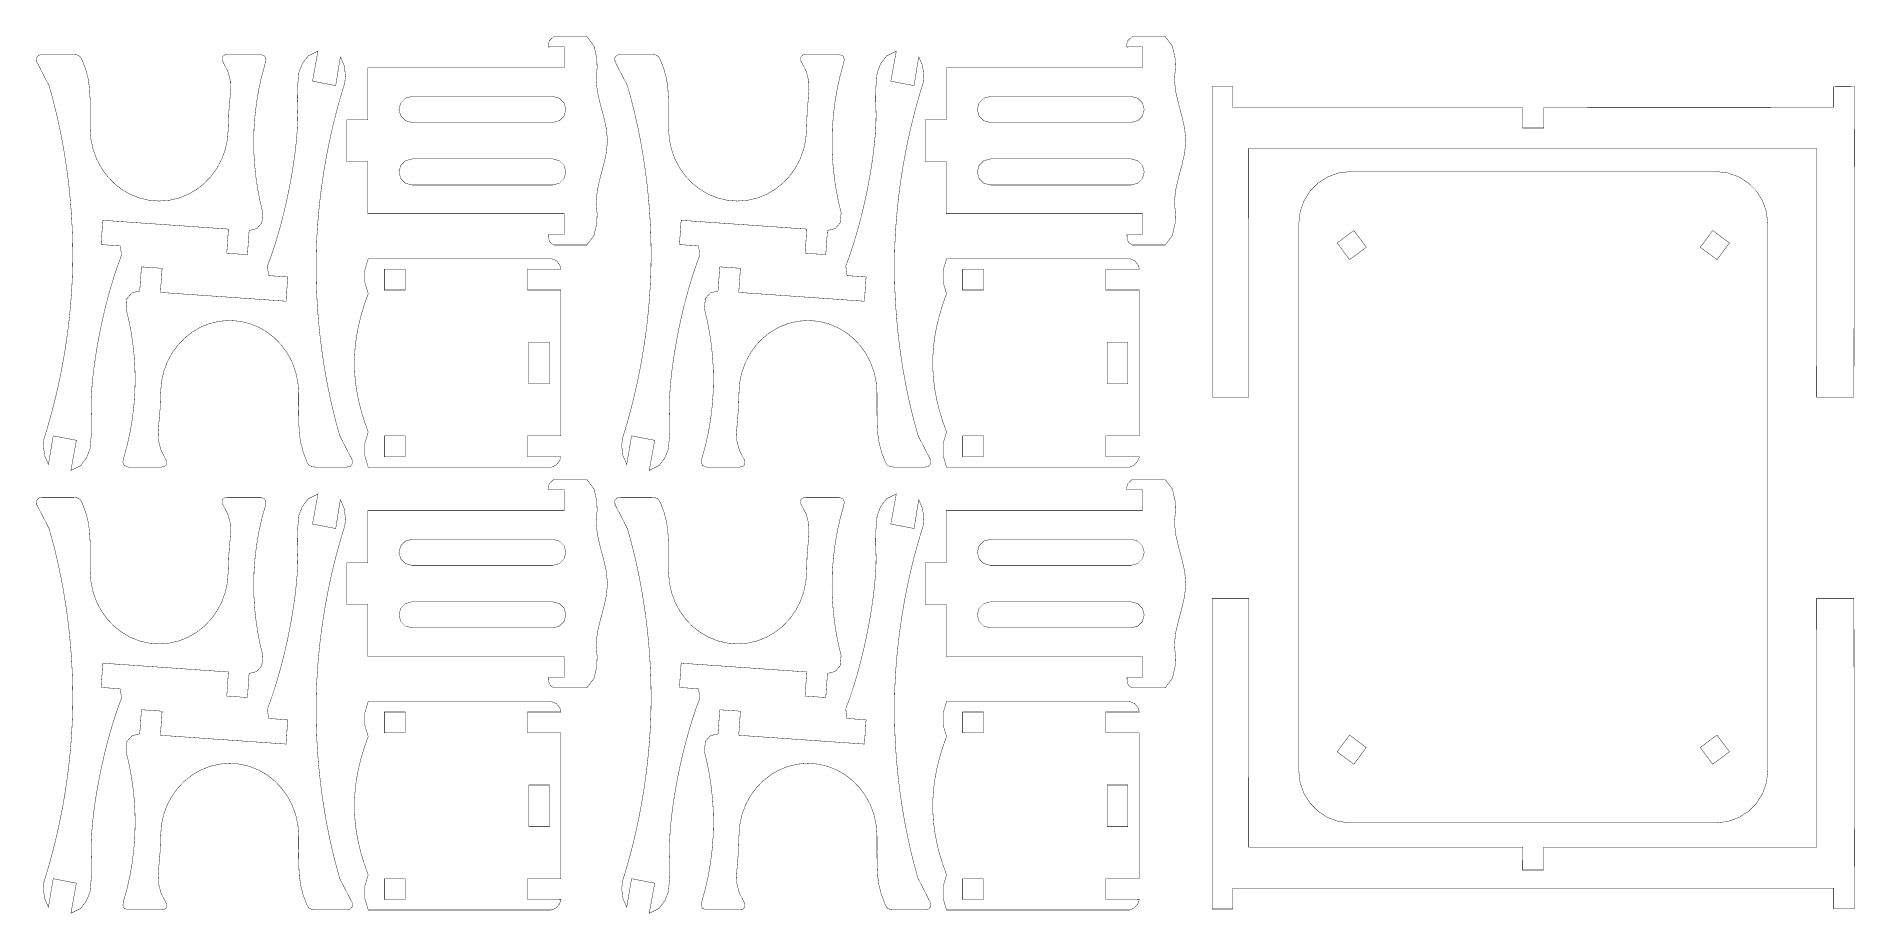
# Model space of a CAD drawing. Extents: x -5.7 to 8, y -4 to 2.6.
import ezdxf

# ---------------------------------------------------------------- set-up
doc = ezdxf.new("R2010")
doc.units = 0
doc.header["$LTSCALE"] = 0.000394
for name, color, linetype in [('EBENE_1', 7, 'CONTINUOUS'), ('EBENE_10', 7, 'CONTINUOUS'), ('EBENE_11', 7, 'CONTINUOUS'), ('EBENE_12', 7, 'CONTINUOUS'), ('EBENE_13', 7, 'CONTINUOUS'), ('EBENE_14', 7, 'CONTINUOUS'), ('EBENE_15', 7, 'CONTINUOUS'), ('EBENE_16', 7, 'CONTINUOUS'), ('EBENE_17', 7, 'CONTINUOUS'), ('EBENE_18', 7, 'CONTINUOUS'), ('EBENE_19', 7, 'CONTINUOUS'), ('EBENE_2', 7, 'CONTINUOUS'), ('EBENE_3', 7, 'CONTINUOUS'), ('EBENE_4', 7, 'CONTINUOUS'), ('EBENE_5', 7, 'CONTINUOUS'), ('EBENE_6', 7, 'CONTINUOUS'), ('EBENE_7', 7, 'CONTINUOUS'), ('EBENE_8', 7, 'CONTINUOUS'), ('EBENE_9', 7, 'CONTINUOUS')]:
    doc.layers.add(name, color=color, linetype=linetype)

msp = doc.modelspace()

# ---------------------------------------------------------------- linework, layer by layer
at = {"layer": 'EBENE_1', "color": 39, "linetype": 'CONTINUOUS', "const_width": 0.003}
msp.add_lwpolyline([(-5.610008, -3.964417), (-5.638326, -3.898745), (-5.64777, -3.828047), (-5.642996, -3.769894), (-5.640062, -3.760638), (-5.637126, -3.751383), (-5.634189, -3.74213), (-5.621764, -3.701579), (-5.609661, -3.660642), (-5.597886, -3.619358), (-5.586457, -3.577748), (-5.57537, -3.535799), (-5.56463, -3.493516), (-5.554244, -3.45098), (-5.544232, -3.40815), (-5.534575, -3.365043), (-5.525295, -3.321689), (-5.516386, -3.278118), (-5.50787, -3.234327), (-5.49974, -3.190339), (-5.492, -3.146161), (-5.484661, -3.101823), (-5.477736, -3.057346), (-5.471213, -3.01272), (-5.465114, -2.967972), (-5.459429, -2.923126), (-5.454177, -2.878201), (-5.449354, -2.833197), (-5.444972, -2.788118), (-5.441016, -2.743012), (-5.437524, -2.697902), (-5.434472, -2.652772), (-5.431882, -2.607646), (-5.429744, -2.562547), (-5.428079, -2.5175), (-5.426882, -2.472488), (-5.426161, -2.427567), (-5.425921, -2.382661), (-5.42611, -2.341398), (-5.426673, -2.299976), (-5.427614, -2.2585), (-5.428921, -2.216972), (-5.430614, -2.175409), (-5.432669, -2.133807), (-5.435091, -2.092185), (-5.437878, -2.050591), (-5.441039, -2.009012), (-5.444555, -1.967437), (-5.448437, -1.925902), (-5.452669, -1.884425), (-5.457272, -1.843039), (-5.46222, -1.801713), (-5.467528, -1.760484), (-5.473177, -1.71937), (-5.479193, -1.678394), (-5.485551, -1.637524), (-5.49226, -1.596803), (-5.499303, -1.556252), (-5.506697, -1.515878), (-5.514421, -1.475685), (-5.5225, -1.435685), (-5.53089, -1.395902), (-5.539626, -1.356374), (-5.548685, -1.317059), (-5.558079, -1.278004), (-5.567795, -1.239217), (-5.577831, -1.20072), (-5.588193, -1.1625), (-5.59887, -1.124598), (-5.605638, -1.101441), (-5.698661, -0.921492), (-5.699406, -0.890752), (-5.682918, -0.872256), (-5.65676, -0.866894), (-5.57789, -0.866885), (-5.499021, -0.866873), (-5.420154, -0.866858), (-5.39426, -0.869862), (-5.371573, -0.881642), (-5.356315, -0.905575), (-5.327786, -0.981511), (-5.309556, -1.051098), (-5.299344, -1.122384), (-5.294871, -1.203416), (-5.293859, -1.302244), (-5.294028, -1.426913), (-5.288356, -1.507691), (-5.271887, -1.58485), (-5.245437, -1.657533), (-5.209824, -1.72488), (-5.165864, -1.786034), (-5.114375, -1.840134), (-5.056174, -1.886324), (-4.992079, -1.923744), (-4.922905, -1.951536), (-4.849472, -1.96884), (-4.772594, -1.974799), (-4.772594, -1.974799), (-4.695717, -1.96884), (-4.622284, -1.951536), (-4.55311, -1.923744), (-4.489014, -1.886324), (-4.430814, -1.840134), (-4.379325, -1.786034), (-4.335365, -1.72488), (-4.299752, -1.657533), (-4.273302, -1.58485), (-4.256833, -1.507691), (-4.251161, -1.426913), (-4.246968, -1.304725), (-4.238704, -1.209167), (-4.232842, -1.131361), (-4.235857, -1.062432), (-4.254221, -0.993501), (-4.294409, -0.915693), (-4.29545, -0.8854), (-4.278408, -0.870659), (-4.257898, -0.867051), (-4.007429, -0.867094), (-3.975967, -0.878036), (-3.96565, -0.903153), (-3.972319, -0.937953), (-3.998221, -1.030979), (-4.019681, -1.12762), (-4.03658, -1.226883), (-4.048798, -1.327775), (-4.056217, -1.429304), (-4.058717, -1.530476), (-4.056676, -1.620301), (-4.050663, -1.710958), (-4.040839, -1.801479), (-4.027363, -1.890894), (-4.010397, -1.978233), (-3.990102, -2.062528), (-3.997121, -2.140217), (-4.03458, -2.182711), (-4.093244, -2.197657), (-4.105921, -2.379701), (-4.262193, -2.368898), (-4.249453, -2.18672), (-5.19887, -2.12026), (-5.211669, -2.303587), (-5.06785, -2.313598), (-5.064214, -2.336355), (-5.06058, -2.359114), (-5.059012, -2.388063), (-5.087509, -2.465422), (-5.114586, -2.546646), (-5.140131, -2.63093), (-5.164027, -2.717475), (-5.186162, -2.805478), (-5.20642, -2.894137), (-5.224687, -2.98265), (-5.240848, -3.070215), (-5.25479, -3.15603), (-5.266398, -3.239294), (-5.275557, -3.319204), (-5.282154, -3.394959), (-5.286073, -3.465757), (-5.287201, -3.530795), (-5.287201, -3.530795), (-5.283735, -3.642309), (-5.285127, -3.731847), (-5.29548, -3.847752), (-5.321774, -3.915312), (-5.366339, -3.973512), (-5.439827, -4.010067), (-5.398602, -3.782579), (-5.573606, -3.748705), (-5.585808, -3.82118), (-5.594034, -3.871021), (-5.610008, -3.964417)], dxfattribs=at)
at = {"layer": 'EBENE_10', "color": 39, "linetype": 'CONTINUOUS', "const_width": 0.003}
msp.add_lwpolyline([(0.96652, -0.884307), (0.994979, -0.950768), (1.004684, -1.022929), (1.000051, -1.08187), (0.997117, -1.091126), (0.994181, -1.100381), (0.991244, -1.109634), (0.978819, -1.150185), (0.966717, -1.191122), (0.954941, -1.232406), (0.943512, -1.274016), (0.932425, -1.315965), (0.921685, -1.358248), (0.911299, -1.400783), (0.901287, -1.443614), (0.89163, -1.48672), (0.88235, -1.530075), (0.873441, -1.573646), (0.864925, -1.617437), (0.856795, -1.661425), (0.849055, -1.705602), (0.841717, -1.749941), (0.834791, -1.794417), (0.828268, -1.839043), (0.822169, -1.883791), (0.816484, -1.928638), (0.811232, -1.973563), (0.806409, -2.018567), (0.802028, -2.063646), (0.798071, -2.108752), (0.794579, -2.153862), (0.791528, -2.198992), (0.788937, -2.244118), (0.786799, -2.289217), (0.785134, -2.334264), (0.783937, -2.379276), (0.783217, -2.424197), (0.782976, -2.469102), (0.783165, -2.510366), (0.783728, -2.551787), (0.784669, -2.593264), (0.785976, -2.634791), (0.787669, -2.676354), (0.789724, -2.717957), (0.792146, -2.759579), (0.794933, -2.801173), (0.798094, -2.842752), (0.80161, -2.884327), (0.805492, -2.925862), (0.809724, -2.967339), (0.814327, -3.008724), (0.819276, -3.050051), (0.824583, -3.09128), (0.830232, -3.132394), (0.836248, -3.17337), (0.842606, -3.21424), (0.849315, -3.254961), (0.856358, -3.295512), (0.863752, -3.335886), (0.871476, -3.376079), (0.879555, -3.416079), (0.887945, -3.455862), (0.896681, -3.49539), (0.90574, -3.534705), (0.915134, -3.57376), (0.92485, -3.612547), (0.934886, -3.651043), (0.945248, -3.689264), (0.955925, -3.727165), (0.962693, -3.750323), (1.055717, -3.930272), (1.056461, -3.961012), (1.039973, -3.979508), (1.013815, -3.98487), (0.934945, -3.984879), (0.856076, -3.984891), (0.777209, -3.984906), (0.751315, -3.981902), (0.728629, -3.970122), (0.71337, -3.946189), (0.684842, -3.870253), (0.666611, -3.800666), (0.656399, -3.72938), (0.651926, -3.648347), (0.650914, -3.54952), (0.651083, -3.42485), (0.651083, -3.42485), (0.645411, -3.344073), (0.628942, -3.266914), (0.602492, -3.194231), (0.566879, -3.126884), (0.522919, -3.06573), (0.47143, -3.011629), (0.41323, -2.96544), (0.349134, -2.92802), (0.279961, -2.900228), (0.206527, -2.882924), (0.12965, -2.876965), (0.052772, -2.882924), (-0.020661, -2.900228), (-0.089835, -2.92802), (-0.15393, -2.96544), (-0.212131, -3.011629), (-0.26362, -3.06573), (-0.30758, -3.126884), (-0.343193, -3.194231), (-0.369643, -3.266914), (-0.386112, -3.344073), (-0.391783, -3.42485), (-0.395977, -3.547039), (-0.404241, -3.642597), (-0.410103, -3.720403), (-0.407088, -3.789332), (-0.388724, -3.858262), (-0.348535, -3.936071), (-0.347495, -3.966364), (-0.364537, -3.981104), (-0.385047, -3.984713), (-0.635516, -3.984669), (-0.666978, -3.973727), (-0.677295, -3.948611), (-0.670626, -3.913811), (-0.644724, -3.820785), (-0.623264, -3.724144), (-0.606365, -3.624881), (-0.594147, -3.523989), (-0.586728, -3.42246), (-0.584228, -3.321287), (-0.584228, -3.321287), (-0.586268, -3.231463), (-0.592281, -3.140806), (-0.602106, -3.050285), (-0.615582, -2.96087), (-0.632548, -2.873531), (-0.652843, -2.789236), (-0.645824, -2.711547), (-0.608365, -2.669052), (-0.549701, -2.654106), (-0.537024, -2.472063), (-0.380752, -2.482866), (-0.393492, -2.665043), (0.555925, -2.731504), (0.568724, -2.548177), (0.424906, -2.538165), (0.421269, -2.515408), (0.417635, -2.492649), (0.416067, -2.463701), (0.444564, -2.386341), (0.471641, -2.305118), (0.497186, -2.220833), (0.521082, -2.134289), (0.543217, -2.046286), (0.563475, -1.957627), (0.581742, -1.869114), (0.597903, -1.781549), (0.611845, -1.695734), (0.623453, -1.61247), (0.632612, -1.532559), (0.639209, -1.456804), (0.643128, -1.386007), (0.644256, -1.320969), (0.64079, -1.209455), (0.642182, -1.119916), (0.652535, -1.004012), (0.678829, -0.936452), (0.723394, -0.878252), (0.796882, -0.841697), (0.755657, -1.069185), (0.93124, -1.102362), (0.943152, -1.02928), (0.950839, -0.978311), (0.96652, -0.884307)], dxfattribs=at)
at = {"layer": 'EBENE_11', "color": 39, "linetype": 'CONTINUOUS', "const_width": 0.003}
for points in [[(2.632783, -2.646988), (2.632343, -3.749213), (2.380551, -3.749217), (2.380551, -3.906697), (2.633378, -3.906976), (2.622348, -3.938957), (2.595003, -3.970937), (2.55989, -3.985437), (1.176614, -3.985437), (1.150367, -3.896933), (1.150367, -3.808429), (1.176614, -3.719925), (1.14695, -3.637179), (1.12223, -3.555748), (1.102454, -3.475377), (1.087622, -3.395813), (1.077734, -3.316804), (1.07279, -3.238095), (1.07279, -3.159433), (1.077734, -3.080564), (1.087622, -3.001236), (1.102454, -2.921195), (1.12223, -2.840186), (1.14695, -2.757958), (1.176614, -2.674256), (1.150367, -2.586382), (1.150367, -2.498508), (1.176614, -2.410634), (2.561087, -2.410634), (2.598927, -2.425327), (2.624078, -2.457273), (2.633181, -2.48922), (2.380551, -2.489374), (2.380551, -2.646854), (2.632783, -2.646988)], [(1.298445, -2.489374), (1.455925, -2.489374), (1.455925, -2.646854), (1.298445, -2.646854), (1.298445, -2.489374)], [(2.38939, -3.040555), (2.54687, -3.040555), (2.54687, -3.355516), (2.38939, -3.355516), (2.38939, -3.040555)], [(1.298445, -3.749217), (1.455925, -3.749217), (1.455925, -3.906697), (1.298445, -3.906697), (1.298445, -3.749217)]]:
    msp.add_lwpolyline(points, dxfattribs=at)
at = {"layer": 'EBENE_12', "color": 39, "linetype": 'CONTINUOUS', "const_width": 0.003}
for points in [[(2.658012, -2.069984), (1.173508, -2.069969), (1.173508, -1.67626), (1.016028, -1.676268), (1.016028, -1.361307), (1.173508, -1.361299), (1.173508, -0.967606), (1.255896, -0.967606), (1.338312, -0.967606), (1.420752, -0.967606), (1.503214, -0.967606), (1.585693, -0.967606), (1.668187, -0.967606), (1.750692, -0.967606), (1.833204, -0.967606), (1.91572, -0.967606), (1.998237, -0.967606), (2.08075, -0.967606), (2.163258, -0.967606), (2.245755, -0.967606), (2.32824, -0.967606), (2.410707, -0.967606), (2.493155, -0.967606), (2.575579, -0.967606), (2.657976, -0.967606), (2.658004, -0.810362), (2.539909, -0.81048), (2.537975, -0.79048), (2.545449, -0.763142), (2.579291, -0.731858), (2.828378, -0.731858), (2.883564, -0.804689), (2.903757, -0.895015), (2.906453, -0.967843), (2.898337, -1.059607), (2.908904, -1.151404), (2.93048, -1.243226), (2.955393, -1.335069), (2.975968, -1.426925), (2.984531, -1.518787), (2.975968, -1.610652), (2.955393, -1.702523), (2.93048, -1.794407), (2.908904, -1.886311), (2.898337, -1.978241), (2.906453, -2.070205), (2.906453, -2.070205), (2.903757, -2.14319), (2.883564, -2.233674), (2.828378, -2.306661), (2.745348, -2.306661), (2.662319, -2.306661), (2.579291, -2.306661), (2.553496, -2.289693), (2.541117, -2.262663), (2.539917, -2.227807), (2.658024, -2.227693), (2.658012, -2.069984)], [(2.670264, -1.282567), (2.656781, -1.332129), (2.621432, -1.367477), (2.57187, -1.380961), (1.507429, -1.380961), (1.457867, -1.367477), (1.422519, -1.332129), (1.409035, -1.282567), (1.422519, -1.233005), (1.457867, -1.197656), (1.507429, -1.184173), (2.57187, -1.184173), (2.621432, -1.197656), (2.656781, -1.233005), (2.670264, -1.282567)], [(2.670264, -1.755008), (2.656781, -1.80457), (2.621432, -1.839918), (2.57187, -1.853402), (1.507429, -1.853402), (1.457867, -1.839918), (1.422519, -1.80457), (1.409035, -1.755008), (1.422519, -1.705446), (1.457867, -1.670097), (1.507429, -1.656614), (2.57187, -1.656614), (2.621432, -1.670097), (2.656781, -1.705446), (2.670264, -1.755008)]]:
    msp.add_lwpolyline(points, dxfattribs=at)
at = {"layer": 'EBENE_13', "color": 39, "linetype": 'CONTINUOUS', "const_width": 0.003}
msp.add_lwpolyline([(-1.239929, -0.617961), (-1.268247, -0.552288), (-1.277691, -0.48159), (-1.272917, -0.423437), (-1.269983, -0.414181), (-1.267047, -0.404926), (-1.26411, -0.395673), (-1.251685, -0.355122), (-1.239583, -0.314185), (-1.227807, -0.272902), (-1.216378, -0.231291), (-1.205291, -0.189343), (-1.194551, -0.147059), (-1.184165, -0.104524), (-1.174154, -0.061693), (-1.164496, -0.018587), (-1.155217, 0.024768), (-1.146307, 0.068339), (-1.137791, 0.11213), (-1.129661, 0.156118), (-1.121921, 0.200295), (-1.114583, 0.244634), (-1.107657, 0.28911), (-1.101134, 0.333736), (-1.095035, 0.378484), (-1.08935, 0.423331), (-1.084098, 0.468256), (-1.079276, 0.51326), (-1.074894, 0.558339), (-1.070937, 0.603445), (-1.067445, 0.648555), (-1.064394, 0.693685), (-1.061803, 0.738811), (-1.059665, 0.783909), (-1.058, 0.828957), (-1.056803, 0.873969), (-1.056083, 0.91889), (-1.055843, 0.963795), (-1.056031, 1.005059), (-1.056594, 1.04648), (-1.057535, 1.087957), (-1.058843, 1.129484), (-1.060535, 1.171047), (-1.062591, 1.21265), (-1.065012, 1.254272), (-1.067799, 1.295866), (-1.070961, 1.337445), (-1.074476, 1.37902), (-1.078358, 1.420555), (-1.082591, 1.462031), (-1.087193, 1.503417), (-1.092142, 1.544744), (-1.097449, 1.585972), (-1.103098, 1.627087), (-1.109114, 1.668063), (-1.115472, 1.708933), (-1.122181, 1.749654), (-1.129224, 1.790205), (-1.136618, 1.830579), (-1.144343, 1.870772), (-1.152421, 1.910772), (-1.160811, 1.950555), (-1.169547, 1.990083), (-1.178606, 2.029398), (-1.188, 2.068453), (-1.197717, 2.10724), (-1.207752, 2.145736), (-1.218114, 2.183957), (-1.228791, 2.221858), (-1.235559, 2.245016), (-1.328583, 2.424965), (-1.329327, 2.455705), (-1.312839, 2.4742), (-1.286681, 2.479563), (-1.207811, 2.479572), (-1.128942, 2.479584), (-1.050075, 2.479598), (-1.024181, 2.476595), (-1.001495, 2.464815), (-0.986236, 2.440882), (-0.957708, 2.364946), (-0.939477, 2.295359), (-0.929265, 2.224073), (-0.924792, 2.14304), (-0.92378, 2.044213), (-0.923949, 1.919543), (-0.918278, 1.838766), (-0.901808, 1.761607), (-0.875358, 1.688924), (-0.839745, 1.621577), (-0.795785, 1.560423), (-0.744297, 1.506322), (-0.686096, 1.460133), (-0.622, 1.422713), (-0.552827, 1.394921), (-0.479393, 1.377616), (-0.402516, 1.371657), (-0.325639, 1.377616), (-0.252205, 1.394921), (-0.183031, 1.422713), (-0.118936, 1.460133), (-0.060735, 1.506322), (-0.009246, 1.560423), (0.034714, 1.621577), (0.070327, 1.688924), (0.096777, 1.761607), (0.113246, 1.838766), (0.118917, 1.919543), (0.123111, 2.041732), (0.131375, 2.13729), (0.137237, 2.215095), (0.134222, 2.284025), (0.115857, 2.352955), (0.075669, 2.430764), (0.074629, 2.461057), (0.09167, 2.475797), (0.112181, 2.479406), (0.36265, 2.479362), (0.394112, 2.46842), (0.404429, 2.443304), (0.39776, 2.408504), (0.371858, 2.315478), (0.350398, 2.218837), (0.333499, 2.119574), (0.32128, 2.018682), (0.313862, 1.917153), (0.311362, 1.81598), (0.313402, 1.726156), (0.319415, 1.635499), (0.32924, 1.544978), (0.342716, 1.455563), (0.359682, 1.368224), (0.379976, 1.283929), (0.372958, 1.20624), (0.335499, 1.163745), (0.276835, 1.148799), (0.264157, 0.966756), (0.107886, 0.977559), (0.120626, 1.159736), (-0.828791, 1.226197), (-0.841591, 1.04287), (-0.697772, 1.032858), (-0.694135, 1.010101), (-0.690501, 0.987342), (-0.688933, 0.958394), (-0.71743, 0.881034), (-0.744508, 0.799811), (-0.770052, 0.715526), (-0.793949, 0.628981), (-0.816083, 0.540979), (-0.836341, 0.45232), (-0.854608, 0.363807), (-0.870769, 0.276242), (-0.884711, 0.190427), (-0.896319, 0.107163), (-0.905479, 0.027252), (-0.912075, -0.048503), (-0.915994, -0.1193), (-0.917122, -0.184339), (-0.917122, -0.184339), (-0.913656, -0.295852), (-0.915049, -0.385391), (-0.925402, -0.501295), (-0.951695, -0.568855), (-0.99626, -0.627055), (-1.069748, -0.66361), (-1.028524, -0.436122), (-1.203528, -0.402248), (-1.21573, -0.474723), (-1.223955, -0.524564), (-1.239929, -0.617961)], dxfattribs=at)
at = {"layer": 'EBENE_14', "color": 39, "linetype": 'CONTINUOUS', "const_width": 0.003}
msp.add_lwpolyline([(0.96652, 2.46215), (0.994979, 2.395689), (1.004684, 2.323528), (1.000051, 2.264587), (0.997117, 2.255331), (0.994181, 2.246076), (0.991244, 2.236823), (0.978819, 2.196272), (0.966717, 2.155335), (0.954941, 2.114051), (0.943512, 2.072441), (0.932425, 2.030492), (0.921685, 1.988209), (0.911299, 1.945673), (0.901287, 1.902843), (0.89163, 1.859736), (0.88235, 1.816382), (0.873441, 1.772811), (0.864925, 1.72902), (0.856795, 1.685031), (0.849055, 1.640854), (0.841717, 1.596516), (0.834791, 1.552039), (0.828268, 1.507413), (0.822169, 1.462665), (0.816484, 1.417819), (0.811232, 1.372894), (0.806409, 1.32789), (0.802028, 1.282811), (0.798071, 1.237705), (0.794579, 1.192594), (0.791528, 1.147465), (0.788937, 1.102339), (0.786799, 1.05724), (0.785134, 1.012193), (0.783937, 0.967181), (0.783217, 0.92226), (0.782976, 0.877354), (0.783165, 0.836091), (0.783728, 0.794669), (0.784669, 0.753193), (0.785976, 0.711665), (0.787669, 0.670102), (0.789724, 0.6285), (0.792146, 0.586878), (0.794933, 0.545283), (0.798094, 0.503705), (0.80161, 0.46213), (0.805492, 0.420594), (0.809724, 0.379118), (0.814327, 0.337732), (0.819276, 0.296406), (0.824583, 0.255177), (0.830232, 0.214063), (0.836248, 0.173087), (0.842606, 0.132217), (0.849315, 0.091496), (0.856358, 0.050945), (0.863752, 0.010571), (0.871476, -0.029622), (0.879555, -0.069622), (0.887945, -0.109406), (0.896681, -0.148933), (0.90574, -0.188248), (0.915134, -0.227303), (0.92485, -0.266091), (0.934886, -0.304587), (0.945248, -0.342807), (0.955925, -0.380709), (0.962693, -0.403866), (1.055717, -0.583815), (1.056461, -0.614555), (1.039973, -0.633051), (1.013815, -0.638413), (0.934945, -0.638423), (0.856076, -0.638434), (0.777209, -0.638449), (0.751315, -0.635445), (0.728629, -0.623665), (0.71337, -0.599732), (0.684842, -0.523796), (0.666611, -0.454209), (0.656399, -0.382923), (0.651926, -0.301891), (0.650914, -0.203063), (0.651083, -0.078394), (0.645411, 0.002384), (0.628942, 0.079543), (0.602492, 0.152226), (0.566879, 0.219573), (0.522919, 0.280726), (0.47143, 0.334827), (0.41323, 0.381017), (0.349134, 0.418437), (0.279961, 0.446229), (0.206527, 0.463533), (0.12965, 0.469492), (0.052772, 0.463533), (-0.020661, 0.446229), (-0.089835, 0.418437), (-0.15393, 0.381017), (-0.212131, 0.334827), (-0.26362, 0.280726), (-0.30758, 0.219573), (-0.343193, 0.152226), (-0.369643, 0.079543), (-0.386112, 0.002384), (-0.391783, -0.078394), (-0.395977, -0.200582), (-0.404241, -0.296141), (-0.410103, -0.373946), (-0.407088, -0.442875), (-0.388724, -0.511806), (-0.348535, -0.589614), (-0.347495, -0.619907), (-0.364537, -0.634648), (-0.385047, -0.638256), (-0.635516, -0.638213), (-0.666978, -0.627271), (-0.677295, -0.602155), (-0.670626, -0.567354), (-0.644724, -0.474328), (-0.623264, -0.377687), (-0.606365, -0.278424), (-0.594147, -0.177532), (-0.586728, -0.076003), (-0.584228, 0.025169), (-0.586268, 0.114994), (-0.592281, 0.205651), (-0.602106, 0.296172), (-0.615582, 0.385587), (-0.632548, 0.472926), (-0.652843, 0.55722), (-0.645824, 0.634909), (-0.608365, 0.677404), (-0.549701, 0.69235), (-0.537024, 0.874394), (-0.380752, 0.863591), (-0.393492, 0.681413), (0.555925, 0.614953), (0.568724, 0.79828), (0.424906, 0.808291), (0.421269, 0.831048), (0.417635, 0.853807), (0.416067, 0.882756), (0.444564, 0.960115), (0.471641, 1.041338), (0.497186, 1.125623), (0.521082, 1.212168), (0.543217, 1.300171), (0.563475, 1.38883), (0.581742, 1.477343), (0.597903, 1.564908), (0.611845, 1.650723), (0.623453, 1.733987), (0.632612, 1.813897), (0.639209, 1.889652), (0.643128, 1.96045), (0.644256, 2.025488), (0.64079, 2.137002), (0.642182, 2.22654), (0.652535, 2.342445), (0.678829, 2.410005), (0.723394, 2.468205), (0.796882, 2.50476), (0.755657, 2.277272), (0.93124, 2.244094), (0.943152, 2.317177), (0.950839, 2.368146), (0.96652, 2.46215)], dxfattribs=at)
at = {"layer": 'EBENE_15', "color": 39, "linetype": 'CONTINUOUS', "const_width": 0.003}
for points in [[(2.632783, 0.699469), (2.632343, -0.402756), (2.380551, -0.40276), (2.380551, -0.56024), (2.633378, -0.56052), (2.622348, -0.5925), (2.595003, -0.62448), (2.55989, -0.63898), (1.176614, -0.63898), (1.150367, -0.550476), (1.150367, -0.461972), (1.176614, -0.373469), (1.14695, -0.290723), (1.12223, -0.209291), (1.102454, -0.12892), (1.087622, -0.049357), (1.077734, 0.029653), (1.07279, 0.108362), (1.07279, 0.187024), (1.077734, 0.265892), (1.087622, 0.345221), (1.102454, 0.425262), (1.12223, 0.50627), (1.14695, 0.588499), (1.176614, 0.672201), (1.150367, 0.760075), (1.150367, 0.847949), (1.176614, 0.935823), (2.561087, 0.935823), (2.598927, 0.92113), (2.624078, 0.889184), (2.633181, 0.857236), (2.380551, 0.857083), (2.380551, 0.699602), (2.632783, 0.699469)], [(1.298445, 0.857083), (1.455925, 0.857083), (1.455925, 0.699602), (1.298445, 0.699602), (1.298445, 0.857083)], [(2.38939, 0.305902), (2.54687, 0.305902), (2.54687, -0.009059), (2.38939, -0.009059), (2.38939, 0.305902)], [(1.298445, -0.40276), (1.455925, -0.40276), (1.455925, -0.56024), (1.298445, -0.56024), (1.298445, -0.40276)]]:
    msp.add_lwpolyline(points, dxfattribs=at)
at = {"layer": 'EBENE_16', "color": 39, "linetype": 'CONTINUOUS', "const_width": 0.003}
for points in [[(2.658012, 1.276472), (1.173508, 1.276488), (1.173508, 1.670197), (1.016028, 1.670189), (1.016028, 1.98515), (1.173508, 1.985157), (1.173508, 2.37885), (1.255896, 2.37885), (1.338312, 2.37885), (1.420752, 2.37885), (1.503214, 2.37885), (1.585693, 2.37885), (1.668187, 2.37885), (1.750692, 2.37885), (1.833204, 2.37885), (1.91572, 2.37885), (1.998237, 2.37885), (2.08075, 2.37885), (2.163258, 2.37885), (2.245755, 2.37885), (2.32824, 2.37885), (2.410707, 2.37885), (2.493155, 2.37885), (2.575579, 2.37885), (2.657976, 2.37885), (2.658004, 2.536094), (2.539909, 2.535976), (2.537975, 2.555977), (2.545449, 2.583315), (2.579291, 2.614598), (2.828378, 2.614598), (2.883564, 2.541768), (2.903757, 2.451442), (2.906453, 2.378614), (2.898337, 2.28685), (2.908904, 2.195053), (2.93048, 2.10323), (2.955393, 2.011388), (2.975968, 1.919532), (2.984531, 1.827669), (2.975968, 1.735804), (2.955393, 1.643933), (2.93048, 1.552049), (2.908904, 1.460146), (2.898337, 1.368215), (2.906453, 1.276252), (2.903757, 1.203267), (2.883564, 1.112783), (2.828378, 1.039795), (2.745348, 1.039795), (2.662319, 1.039795), (2.579291, 1.039795), (2.553496, 1.056764), (2.541117, 1.083794), (2.539917, 1.11865), (2.658024, 1.118764), (2.658012, 1.276472)], [(2.670264, 2.06389), (2.656781, 2.014328), (2.621432, 1.978979), (2.57187, 1.965496), (1.507429, 1.965496), (1.457867, 1.978979), (1.422519, 2.014328), (1.409035, 2.06389), (1.422519, 2.113452), (1.457867, 2.1488), (1.507429, 2.162283), (2.57187, 2.162283), (2.621432, 2.1488), (2.656781, 2.113452), (2.670264, 2.06389)], [(2.670264, 1.591449), (2.656781, 1.541887), (2.621432, 1.506538), (2.57187, 1.493055), (1.507429, 1.493055), (1.457867, 1.506538), (1.422519, 1.541887), (1.409035, 1.591449), (1.422519, 1.641011), (1.457867, 1.676359), (1.507429, 1.689843), (2.57187, 1.689843), (2.621432, 1.676359), (2.656781, 1.641011), (2.670264, 1.591449)]]:
    msp.add_lwpolyline(points, dxfattribs=at)
at = {"layer": 'EBENE_17', "color": 39, "linetype": 'CONTINUOUS', "const_width": 0.003}
msp.add_lwpolyline([(3.46102, -1.630465), (3.459362, -3.50952), (5.53028, -3.510319), (5.530232, -3.683091), (5.688421, -3.683083), (5.688039, -3.510307), (7.753256, -3.50952), (7.751594, -1.630465), (8.033035, -1.630465), (8.036957, -3.977429), (7.880185, -3.976783), (7.880256, -3.821315), (3.340031, -3.819748), (3.340051, -3.97752), (3.183516, -3.977638), (3.184134, -1.630465), (3.46102, -1.630465)], dxfattribs=at)
at = {"layer": 'EBENE_18', "color": 39, "linetype": 'CONTINUOUS', "const_width": 0.003}
for points in [[(3.838583, -2.935476), (3.838583, 1.203193), (3.848923, 1.292633), (3.878354, 1.374886), (3.924489, 1.447555), (3.984941, 1.508245), (4.057326, 1.554561), (4.139256, 1.584107), (4.228346, 1.594488), (6.992126, 1.594488), (7.081216, 1.584107), (7.163147, 1.554561), (7.235533, 1.508245), (7.295986, 1.447555), (7.342122, 1.374886), (7.371553, 1.292633), (7.381894, 1.203193), (7.381894, -2.935476), (7.371553, -3.024917), (7.342122, -3.107169), (7.295986, -3.179838), (7.235533, -3.240528), (7.163147, -3.286844), (7.081216, -3.316391), (6.992126, -3.326772), (4.228346, -3.326772), (4.139256, -3.316391), (4.057326, -3.286844), (3.984941, -3.240528), (3.924489, -3.179838), (3.878354, -3.107169), (3.848923, -3.024917), (3.838583, -2.935476), (3.838583, -2.935476)], [(4.222031, 0.928799), (4.128012, 1.055134), (4.254346, 1.149154), (4.348366, 1.022819), (4.222031, 0.928799)], [(6.966126, 1.149154), (6.872106, 1.022819), (6.998441, 0.928799), (7.092461, 1.055134), (6.966126, 1.149154)], [(4.222031, -2.663445), (4.128012, -2.78978), (4.254346, -2.883799), (4.348366, -2.757465), (4.222031, -2.663445)], [(6.966122, -2.883803), (6.872102, -2.757461), (6.998445, -2.663441), (7.092465, -2.789783), (6.966122, -2.883803)]]:
    msp.add_lwpolyline(points, dxfattribs=at)
at = {"layer": 'EBENE_19', "color": 39, "linetype": 'CONTINUOUS', "const_width": 0.003}
msp.add_lwpolyline([(3.46102, -0.110594), (3.459362, 1.768461), (7.753256, 1.768461), (7.751594, -0.110594), (8.033035, -0.110594), (8.036957, 2.23637), (7.880185, 2.235724), (7.880256, 2.080256), (5.688953, 2.079496), (5.689413, 1.923535), (5.528319, 1.923524), (5.529232, 2.079441), (3.340551, 2.078689), (3.340051, 2.236461), (3.183516, 2.236579), (3.184134, -0.110594), (3.46102, -0.110594)], dxfattribs=at)
at = {"layer": 'EBENE_2', "color": 39, "linetype": 'CONTINUOUS', "const_width": 0.003}
msp.add_lwpolyline([(-3.403559, -0.884307), (-3.3751, -0.950768), (-3.365395, -1.022929), (-3.370028, -1.08187), (-3.372962, -1.091126), (-3.375898, -1.100381), (-3.378835, -1.109634), (-3.39126, -1.150185), (-3.403362, -1.191122), (-3.415138, -1.232406), (-3.426567, -1.274016), (-3.437654, -1.315965), (-3.448394, -1.358248), (-3.45878, -1.400783), (-3.468791, -1.443614), (-3.478449, -1.48672), (-3.487728, -1.530075), (-3.496638, -1.573646), (-3.505154, -1.617437), (-3.513283, -1.661425), (-3.521024, -1.705602), (-3.528362, -1.749941), (-3.535287, -1.794417), (-3.541811, -1.839043), (-3.547909, -1.883791), (-3.553594, -1.928638), (-3.558846, -1.973563), (-3.563669, -2.018567), (-3.568051, -2.063646), (-3.572008, -2.108752), (-3.5755, -2.153862), (-3.578551, -2.198992), (-3.581142, -2.244118), (-3.58328, -2.289217), (-3.584945, -2.334264), (-3.586142, -2.379276), (-3.586862, -2.424197), (-3.587102, -2.469102), (-3.586913, -2.510366), (-3.58635, -2.551787), (-3.585409, -2.593264), (-3.584102, -2.634791), (-3.582409, -2.676354), (-3.580354, -2.717957), (-3.577933, -2.759579), (-3.575146, -2.801173), (-3.571984, -2.842752), (-3.568469, -2.884327), (-3.564587, -2.925862), (-3.560354, -2.967339), (-3.555752, -3.008724), (-3.550803, -3.050051), (-3.545496, -3.09128), (-3.539846, -3.132394), (-3.533831, -3.17337), (-3.527472, -3.21424), (-3.520764, -3.254961), (-3.51372, -3.295512), (-3.506327, -3.335886), (-3.498602, -3.376079), (-3.490524, -3.416079), (-3.482134, -3.455862), (-3.473398, -3.49539), (-3.464339, -3.534705), (-3.454945, -3.57376), (-3.445228, -3.612547), (-3.435193, -3.651043), (-3.424831, -3.689264), (-3.414154, -3.727165), (-3.407386, -3.750323), (-3.314362, -3.930272), (-3.313618, -3.961012), (-3.330106, -3.979508), (-3.356264, -3.98487), (-3.435134, -3.984879), (-3.514003, -3.984891), (-3.59287, -3.984906), (-3.618764, -3.981902), (-3.64145, -3.970122), (-3.656709, -3.946189), (-3.685237, -3.870253), (-3.703468, -3.800666), (-3.71368, -3.72938), (-3.718153, -3.648347), (-3.719165, -3.54952), (-3.718996, -3.42485), (-3.718996, -3.42485), (-3.724667, -3.344073), (-3.741137, -3.266914), (-3.767586, -3.194231), (-3.8032, -3.126884), (-3.847159, -3.06573), (-3.898648, -3.011629), (-3.956849, -2.96544), (-4.020945, -2.92802), (-4.090118, -2.900228), (-4.163552, -2.882924), (-4.240429, -2.876965), (-4.317306, -2.882924), (-4.39074, -2.900228), (-4.459913, -2.92802), (-4.524009, -2.96544), (-4.58221, -3.011629), (-4.633699, -3.06573), (-4.677659, -3.126884), (-4.713272, -3.194231), (-4.739722, -3.266914), (-4.756191, -3.344073), (-4.761862, -3.42485), (-4.766056, -3.547039), (-4.77432, -3.642597), (-4.780182, -3.720403), (-4.777167, -3.789332), (-4.758802, -3.858262), (-4.718614, -3.936071), (-4.717574, -3.966364), (-4.734615, -3.981104), (-4.755126, -3.984713), (-5.005594, -3.984669), (-5.037057, -3.973727), (-5.047374, -3.948611), (-5.040705, -3.913811), (-5.014803, -3.820785), (-4.993343, -3.724144), (-4.976444, -3.624881), (-4.964225, -3.523989), (-4.956807, -3.42246), (-4.954307, -3.321287), (-4.954307, -3.321287), (-4.956347, -3.231463), (-4.96236, -3.140806), (-4.972185, -3.050285), (-4.985661, -2.96087), (-5.002627, -2.873531), (-5.022921, -2.789236), (-5.015903, -2.711547), (-4.978444, -2.669052), (-4.91978, -2.654106), (-4.907102, -2.472063), (-4.750831, -2.482866), (-4.763571, -2.665043), (-3.814154, -2.731504), (-3.801354, -2.548177), (-3.945173, -2.538165), (-3.948809, -2.515408), (-3.952444, -2.492649), (-3.954012, -2.463701), (-3.925515, -2.386341), (-3.898437, -2.305118), (-3.872893, -2.220833), (-3.848996, -2.134289), (-3.826862, -2.046286), (-3.806604, -1.957627), (-3.788337, -1.869114), (-3.772175, -1.781549), (-3.758234, -1.695734), (-3.746626, -1.61247), (-3.737466, -1.532559), (-3.73087, -1.456804), (-3.726951, -1.386007), (-3.725823, -1.320969), (-3.729289, -1.209455), (-3.727896, -1.119916), (-3.717543, -1.004012), (-3.69125, -0.936452), (-3.646685, -0.878252), (-3.573197, -0.841697), (-3.614421, -1.069185), (-3.438839, -1.102362), (-3.426927, -1.02928), (-3.41924, -0.978311), (-3.403559, -0.884307)], dxfattribs=at)
at = {"layer": 'EBENE_3', "color": 39, "linetype": 'CONTINUOUS', "const_width": 0.003}
for points in [[(-1.737295, -2.646988), (-1.737736, -3.749213), (-1.989528, -3.749217), (-1.989528, -3.906697), (-1.736701, -3.906976), (-1.747731, -3.938957), (-1.775075, -3.970937), (-1.810189, -3.985437), (-3.193465, -3.985437), (-3.219711, -3.896933), (-3.219711, -3.808429), (-3.193465, -3.719925), (-3.223129, -3.637179), (-3.247849, -3.555748), (-3.267625, -3.475377), (-3.282457, -3.395813), (-3.292344, -3.316804), (-3.297288, -3.238095), (-3.297288, -3.159433), (-3.292344, -3.080564), (-3.282457, -3.001236), (-3.267625, -2.921195), (-3.247849, -2.840186), (-3.223129, -2.757958), (-3.193465, -2.674256), (-3.219711, -2.586382), (-3.219711, -2.498508), (-3.193465, -2.410634), (-1.808992, -2.410634), (-1.771151, -2.425327), (-1.746001, -2.457273), (-1.736898, -2.48922), (-1.989528, -2.489374), (-1.989528, -2.646854), (-1.737295, -2.646988)], [(-3.071634, -2.489374), (-2.914154, -2.489374), (-2.914154, -2.646854), (-3.071634, -2.646854), (-3.071634, -2.489374)], [(-1.980689, -3.040555), (-1.823209, -3.040555), (-1.823209, -3.355516), (-1.980689, -3.355516), (-1.980689, -3.040555)], [(-3.071634, -3.749217), (-2.914154, -3.749217), (-2.914154, -3.906697), (-3.071634, -3.906697), (-3.071634, -3.749217)]]:
    msp.add_lwpolyline(points, dxfattribs=at)
at = {"layer": 'EBENE_4', "color": 39, "linetype": 'CONTINUOUS', "const_width": 0.003}
for points in [[(-1.712067, -2.069984), (-3.196571, -2.069969), (-3.196571, -1.67626), (-3.354051, -1.676268), (-3.354051, -1.361307), (-3.196571, -1.361299), (-3.196571, -0.967606), (-3.114183, -0.967606), (-3.031767, -0.967606), (-2.949326, -0.967606), (-2.866865, -0.967606), (-2.784385, -0.967606), (-2.701892, -0.967606), (-2.619387, -0.967606), (-2.536875, -0.967606), (-2.454359, -0.967606), (-2.371842, -0.967606), (-2.289328, -0.967606), (-2.206821, -0.967606), (-2.124323, -0.967606), (-2.041839, -0.967606), (-1.959371, -0.967606), (-1.876924, -0.967606), (-1.7945, -0.967606), (-1.712102, -0.967606), (-1.712075, -0.810362), (-1.830169, -0.81048), (-1.832104, -0.79048), (-1.82463, -0.763142), (-1.790787, -0.731858), (-1.541701, -0.731858), (-1.486514, -0.804689), (-1.466322, -0.895015), (-1.463626, -0.967843), (-1.471742, -1.059607), (-1.461175, -1.151404), (-1.439598, -1.243226), (-1.414686, -1.335069), (-1.394111, -1.426925), (-1.385547, -1.518787), (-1.394111, -1.610652), (-1.414686, -1.702523), (-1.439598, -1.794407), (-1.461175, -1.886311), (-1.471742, -1.978241), (-1.463626, -2.070205), (-1.463626, -2.070205), (-1.466322, -2.14319), (-1.486514, -2.233674), (-1.541701, -2.306661), (-1.624731, -2.306661), (-1.70776, -2.306661), (-1.790787, -2.306661), (-1.816583, -2.289693), (-1.828962, -2.262663), (-1.830161, -2.227807), (-1.712055, -2.227693), (-1.712067, -2.069984)], [(-1.699815, -1.282567), (-1.713298, -1.332129), (-1.748647, -1.367477), (-1.798209, -1.380961), (-2.86265, -1.380961), (-2.912212, -1.367477), (-2.94756, -1.332129), (-2.961043, -1.282567), (-2.94756, -1.233005), (-2.912212, -1.197656), (-2.86265, -1.184173), (-1.798209, -1.184173), (-1.748647, -1.197656), (-1.713298, -1.233005), (-1.699815, -1.282567)], [(-1.699815, -1.755008), (-1.713298, -1.80457), (-1.748647, -1.839918), (-1.798209, -1.853402), (-2.86265, -1.853402), (-2.912212, -1.839918), (-2.94756, -1.80457), (-2.961043, -1.755008), (-2.94756, -1.705446), (-2.912212, -1.670097), (-2.86265, -1.656614), (-1.798209, -1.656614), (-1.748647, -1.670097), (-1.713298, -1.705446), (-1.699815, -1.755008)]]:
    msp.add_lwpolyline(points, dxfattribs=at)
at = {"layer": 'EBENE_5', "color": 39, "linetype": 'CONTINUOUS', "const_width": 0.003}
msp.add_lwpolyline([(-5.610008, -0.617961), (-5.638326, -0.552288), (-5.64777, -0.48159), (-5.642996, -0.423437), (-5.640062, -0.414181), (-5.637126, -0.404926), (-5.634189, -0.395673), (-5.621764, -0.355122), (-5.609661, -0.314185), (-5.597886, -0.272902), (-5.586457, -0.231291), (-5.57537, -0.189343), (-5.56463, -0.147059), (-5.554244, -0.104524), (-5.544232, -0.061693), (-5.534575, -0.018587), (-5.525295, 0.024768), (-5.516386, 0.068339), (-5.50787, 0.11213), (-5.49974, 0.156118), (-5.492, 0.200295), (-5.484661, 0.244634), (-5.477736, 0.28911), (-5.471213, 0.333736), (-5.465114, 0.378484), (-5.459429, 0.423331), (-5.454177, 0.468256), (-5.449354, 0.51326), (-5.444972, 0.558339), (-5.441016, 0.603445), (-5.437524, 0.648555), (-5.434472, 0.693685), (-5.431882, 0.738811), (-5.429744, 0.783909), (-5.428079, 0.828957), (-5.426882, 0.873969), (-5.426161, 0.91889), (-5.425921, 0.963795), (-5.42611, 1.005059), (-5.426673, 1.04648), (-5.427614, 1.087957), (-5.428921, 1.129484), (-5.430614, 1.171047), (-5.432669, 1.21265), (-5.435091, 1.254272), (-5.437878, 1.295866), (-5.441039, 1.337445), (-5.444555, 1.37902), (-5.448437, 1.420555), (-5.452669, 1.462031), (-5.457272, 1.503417), (-5.46222, 1.544744), (-5.467528, 1.585972), (-5.473177, 1.627087), (-5.479193, 1.668063), (-5.485551, 1.708933), (-5.49226, 1.749654), (-5.499303, 1.790205), (-5.506697, 1.830579), (-5.514421, 1.870772), (-5.5225, 1.910772), (-5.53089, 1.950555), (-5.539626, 1.990083), (-5.548685, 2.029398), (-5.558079, 2.068453), (-5.567795, 2.10724), (-5.577831, 2.145736), (-5.588193, 2.183957), (-5.59887, 2.221858), (-5.605638, 2.245016), (-5.698661, 2.424965), (-5.699406, 2.455705), (-5.682918, 2.4742), (-5.65676, 2.479563), (-5.57789, 2.479572), (-5.499021, 2.479584), (-5.420154, 2.479598), (-5.39426, 2.476595), (-5.371573, 2.464815), (-5.356315, 2.440882), (-5.327786, 2.364946), (-5.309556, 2.295359), (-5.299344, 2.224073), (-5.294871, 2.14304), (-5.293859, 2.044213), (-5.294028, 1.919543), (-5.288356, 1.838766), (-5.271887, 1.761607), (-5.245437, 1.688924), (-5.209824, 1.621577), (-5.165864, 1.560423), (-5.114375, 1.506322), (-5.056174, 1.460133), (-4.992079, 1.422713), (-4.922905, 1.394921), (-4.849472, 1.377616), (-4.772594, 1.371657), (-4.772594, 1.371657), (-4.695717, 1.377616), (-4.622284, 1.394921), (-4.55311, 1.422713), (-4.489014, 1.460133), (-4.430814, 1.506322), (-4.379325, 1.560423), (-4.335365, 1.621577), (-4.299752, 1.688924), (-4.273302, 1.761607), (-4.256833, 1.838766), (-4.251161, 1.919543), (-4.246968, 2.041732), (-4.238704, 2.13729), (-4.232842, 2.215095), (-4.235857, 2.284025), (-4.254221, 2.352955), (-4.294409, 2.430764), (-4.29545, 2.461057), (-4.278408, 2.475797), (-4.257898, 2.479406), (-4.007429, 2.479362), (-3.975967, 2.46842), (-3.96565, 2.443304), (-3.972319, 2.408504), (-3.998221, 2.315478), (-4.019681, 2.218837), (-4.03658, 2.119574), (-4.048798, 2.018682), (-4.056217, 1.917153), (-4.058717, 1.81598), (-4.056676, 1.726156), (-4.050663, 1.635499), (-4.040839, 1.544978), (-4.027363, 1.455563), (-4.010397, 1.368224), (-3.990102, 1.283929), (-3.997121, 1.20624), (-4.03458, 1.163745), (-4.093244, 1.148799), (-4.105921, 0.966756), (-4.262193, 0.977559), (-4.249453, 1.159736), (-5.19887, 1.226197), (-5.211669, 1.04287), (-5.06785, 1.032858), (-5.064214, 1.010101), (-5.06058, 0.987342), (-5.059012, 0.958394), (-5.087509, 0.881034), (-5.114586, 0.799811), (-5.140131, 0.715526), (-5.164027, 0.628981), (-5.186162, 0.540979), (-5.20642, 0.45232), (-5.224687, 0.363807), (-5.240848, 0.276242), (-5.25479, 0.190427), (-5.266398, 0.107163), (-5.275557, 0.027252), (-5.282154, -0.048503), (-5.286073, -0.1193), (-5.287201, -0.184339), (-5.287201, -0.184339), (-5.283735, -0.295852), (-5.285127, -0.385391), (-5.29548, -0.501295), (-5.321774, -0.568855), (-5.366339, -0.627055), (-5.439827, -0.66361), (-5.398602, -0.436122), (-5.573606, -0.402248), (-5.585808, -0.474723), (-5.594034, -0.524564), (-5.610008, -0.617961)], dxfattribs=at)
at = {"layer": 'EBENE_6', "color": 39, "linetype": 'CONTINUOUS', "const_width": 0.003}
msp.add_lwpolyline([(-3.403559, 2.46215), (-3.3751, 2.395689), (-3.365395, 2.323528), (-3.370028, 2.264587), (-3.372962, 2.255331), (-3.375898, 2.246076), (-3.378835, 2.236823), (-3.39126, 2.196272), (-3.403362, 2.155335), (-3.415138, 2.114051), (-3.426567, 2.072441), (-3.437654, 2.030492), (-3.448394, 1.988209), (-3.45878, 1.945673), (-3.468791, 1.902843), (-3.478449, 1.859736), (-3.487728, 1.816382), (-3.496638, 1.772811), (-3.505154, 1.72902), (-3.513283, 1.685031), (-3.521024, 1.640854), (-3.528362, 1.596516), (-3.535287, 1.552039), (-3.541811, 1.507413), (-3.547909, 1.462665), (-3.553594, 1.417819), (-3.558846, 1.372894), (-3.563669, 1.32789), (-3.568051, 1.282811), (-3.572008, 1.237705), (-3.5755, 1.192594), (-3.578551, 1.147465), (-3.581142, 1.102339), (-3.58328, 1.05724), (-3.584945, 1.012193), (-3.586142, 0.967181), (-3.586862, 0.92226), (-3.587102, 0.877354), (-3.586913, 0.836091), (-3.58635, 0.794669), (-3.585409, 0.753193), (-3.584102, 0.711665), (-3.582409, 0.670102), (-3.580354, 0.6285), (-3.577933, 0.586878), (-3.575146, 0.545283), (-3.571984, 0.503705), (-3.568469, 0.46213), (-3.564587, 0.420594), (-3.560354, 0.379118), (-3.555752, 0.337732), (-3.550803, 0.296406), (-3.545496, 0.255177), (-3.539846, 0.214063), (-3.533831, 0.173087), (-3.527472, 0.132217), (-3.520764, 0.091496), (-3.51372, 0.050945), (-3.506327, 0.010571), (-3.498602, -0.029622), (-3.490524, -0.069622), (-3.482134, -0.109406), (-3.473398, -0.148933), (-3.464339, -0.188248), (-3.454945, -0.227303), (-3.445228, -0.266091), (-3.435193, -0.304587), (-3.424831, -0.342807), (-3.414154, -0.380709), (-3.407386, -0.403866), (-3.314362, -0.583815), (-3.313618, -0.614555), (-3.330106, -0.633051), (-3.356264, -0.638413), (-3.435134, -0.638423), (-3.514003, -0.638434), (-3.59287, -0.638449), (-3.618764, -0.635445), (-3.64145, -0.623665), (-3.656709, -0.599732), (-3.685237, -0.523796), (-3.703468, -0.454209), (-3.71368, -0.382923), (-3.718153, -0.301891), (-3.719165, -0.203063), (-3.718996, -0.078394), (-3.724667, 0.002384), (-3.741137, 0.079543), (-3.767586, 0.152226), (-3.8032, 0.219573), (-3.847159, 0.280726), (-3.898648, 0.334827), (-3.956849, 0.381017), (-4.020945, 0.418437), (-4.090118, 0.446229), (-4.163552, 0.463533), (-4.240429, 0.469492), (-4.317306, 0.463533), (-4.39074, 0.446229), (-4.459913, 0.418437), (-4.524009, 0.381017), (-4.58221, 0.334827), (-4.633699, 0.280726), (-4.677659, 0.219573), (-4.713272, 0.152226), (-4.739722, 0.079543), (-4.756191, 0.002384), (-4.761862, -0.078394), (-4.766056, -0.200582), (-4.77432, -0.296141), (-4.780182, -0.373946), (-4.777167, -0.442875), (-4.758802, -0.511806), (-4.718614, -0.589614), (-4.717574, -0.619907), (-4.734615, -0.634648), (-4.755126, -0.638256), (-5.005594, -0.638213), (-5.037057, -0.627271), (-5.047374, -0.602155), (-5.040705, -0.567354), (-5.014803, -0.474328), (-4.993343, -0.377687), (-4.976444, -0.278424), (-4.964225, -0.177532), (-4.956807, -0.076003), (-4.954307, 0.025169), (-4.956347, 0.114994), (-4.96236, 0.205651), (-4.972185, 0.296172), (-4.985661, 0.385587), (-5.002627, 0.472926), (-5.022921, 0.55722), (-5.015903, 0.634909), (-4.978444, 0.677404), (-4.91978, 0.69235), (-4.907102, 0.874394), (-4.750831, 0.863591), (-4.763571, 0.681413), (-3.814154, 0.614953), (-3.801354, 0.79828), (-3.945173, 0.808291), (-3.948809, 0.831048), (-3.952444, 0.853807), (-3.954012, 0.882756), (-3.925515, 0.960115), (-3.898437, 1.041338), (-3.872893, 1.125623), (-3.848996, 1.212168), (-3.826862, 1.300171), (-3.806604, 1.38883), (-3.788337, 1.477343), (-3.772175, 1.564908), (-3.758234, 1.650723), (-3.746626, 1.733987), (-3.737466, 1.813897), (-3.73087, 1.889652), (-3.726951, 1.96045), (-3.725823, 2.025488), (-3.729289, 2.137002), (-3.727896, 2.22654), (-3.717543, 2.342445), (-3.69125, 2.410005), (-3.646685, 2.468205), (-3.573197, 2.50476), (-3.614421, 2.277272), (-3.438839, 2.244094), (-3.426927, 2.317177), (-3.41924, 2.368146), (-3.403559, 2.46215)], dxfattribs=at)
at = {"layer": 'EBENE_7', "color": 39, "linetype": 'CONTINUOUS', "const_width": 0.003}
for points in [[(-1.737295, 0.699469), (-1.737736, -0.402756), (-1.989528, -0.40276), (-1.989528, -0.56024), (-1.736701, -0.56052), (-1.747731, -0.5925), (-1.775075, -0.62448), (-1.810189, -0.63898), (-3.193465, -0.63898), (-3.219711, -0.550476), (-3.219711, -0.461972), (-3.193465, -0.373469), (-3.223129, -0.290723), (-3.247849, -0.209291), (-3.267625, -0.12892), (-3.282457, -0.049357), (-3.292344, 0.029653), (-3.297288, 0.108362), (-3.297288, 0.187024), (-3.292344, 0.265892), (-3.282457, 0.345221), (-3.267625, 0.425262), (-3.247849, 0.50627), (-3.223129, 0.588499), (-3.193465, 0.672201), (-3.219711, 0.760075), (-3.219711, 0.847949), (-3.193465, 0.935823), (-1.808992, 0.935823), (-1.771151, 0.92113), (-1.746001, 0.889184), (-1.736898, 0.857236), (-1.989528, 0.857083), (-1.989528, 0.699602), (-1.737295, 0.699469)], [(-3.071634, 0.857083), (-2.914154, 0.857083), (-2.914154, 0.699602), (-3.071634, 0.699602), (-3.071634, 0.857083)], [(-1.980689, 0.305902), (-1.823209, 0.305902), (-1.823209, -0.009059), (-1.980689, -0.009059), (-1.980689, 0.305902)], [(-3.071634, -0.40276), (-2.914154, -0.40276), (-2.914154, -0.56024), (-3.071634, -0.56024), (-3.071634, -0.40276)]]:
    msp.add_lwpolyline(points, dxfattribs=at)
at = {"layer": 'EBENE_8', "color": 39, "linetype": 'CONTINUOUS', "const_width": 0.003}
for points in [[(-1.712067, 1.276472), (-3.196571, 1.276488), (-3.196571, 1.670197), (-3.354051, 1.670189), (-3.354051, 1.98515), (-3.196571, 1.985157), (-3.196571, 2.37885), (-3.114183, 2.37885), (-3.031767, 2.37885), (-2.949326, 2.37885), (-2.866865, 2.37885), (-2.784385, 2.37885), (-2.701892, 2.37885), (-2.619387, 2.37885), (-2.536875, 2.37885), (-2.454359, 2.37885), (-2.371842, 2.37885), (-2.289328, 2.37885), (-2.206821, 2.37885), (-2.124323, 2.37885), (-2.041839, 2.37885), (-1.959371, 2.37885), (-1.876924, 2.37885), (-1.7945, 2.37885), (-1.712102, 2.37885), (-1.712075, 2.536094), (-1.830169, 2.535976), (-1.832104, 2.555977), (-1.82463, 2.583315), (-1.790787, 2.614598), (-1.541701, 2.614598), (-1.486514, 2.541768), (-1.466322, 2.451442), (-1.463626, 2.378614), (-1.471742, 2.28685), (-1.461175, 2.195053), (-1.439598, 2.10323), (-1.414686, 2.011388), (-1.394111, 1.919532), (-1.385547, 1.827669), (-1.394111, 1.735804), (-1.414686, 1.643933), (-1.439598, 1.552049), (-1.461175, 1.460146), (-1.471742, 1.368215), (-1.463626, 1.276252), (-1.466322, 1.203267), (-1.486514, 1.112783), (-1.541701, 1.039795), (-1.624731, 1.039795), (-1.70776, 1.039795), (-1.790787, 1.039795), (-1.816583, 1.056764), (-1.828962, 1.083794), (-1.830161, 1.11865), (-1.712055, 1.118764), (-1.712067, 1.276472)], [(-1.699815, 2.06389), (-1.713298, 2.014328), (-1.748647, 1.978979), (-1.798209, 1.965496), (-2.86265, 1.965496), (-2.912212, 1.978979), (-2.94756, 2.014328), (-2.961043, 2.06389), (-2.94756, 2.113452), (-2.912212, 2.1488), (-2.86265, 2.162283), (-1.798209, 2.162283), (-1.748647, 2.1488), (-1.713298, 2.113452), (-1.699815, 2.06389)], [(-1.699815, 1.591449), (-1.713298, 1.541887), (-1.748647, 1.506538), (-1.798209, 1.493055), (-2.86265, 1.493055), (-2.912212, 1.506538), (-2.94756, 1.541887), (-2.961043, 1.591449), (-2.94756, 1.641011), (-2.912212, 1.676359), (-2.86265, 1.689843), (-1.798209, 1.689843), (-1.748647, 1.676359), (-1.713298, 1.641011), (-1.699815, 1.591449)]]:
    msp.add_lwpolyline(points, dxfattribs=at)
at = {"layer": 'EBENE_9', "color": 39, "linetype": 'CONTINUOUS', "const_width": 0.003}
msp.add_lwpolyline([(-1.239929, -3.964417), (-1.268247, -3.898745), (-1.277691, -3.828047), (-1.272917, -3.769894), (-1.269983, -3.760638), (-1.267047, -3.751383), (-1.26411, -3.74213), (-1.251685, -3.701579), (-1.239583, -3.660642), (-1.227807, -3.619358), (-1.216378, -3.577748), (-1.205291, -3.535799), (-1.194551, -3.493516), (-1.184165, -3.45098), (-1.174154, -3.40815), (-1.164496, -3.365043), (-1.155217, -3.321689), (-1.146307, -3.278118), (-1.137791, -3.234327), (-1.129661, -3.190339), (-1.121921, -3.146161), (-1.114583, -3.101823), (-1.107657, -3.057346), (-1.101134, -3.01272), (-1.095035, -2.967972), (-1.08935, -2.923126), (-1.084098, -2.878201), (-1.079276, -2.833197), (-1.074894, -2.788118), (-1.070937, -2.743012), (-1.067445, -2.697902), (-1.064394, -2.652772), (-1.061803, -2.607646), (-1.059665, -2.562547), (-1.058, -2.5175), (-1.056803, -2.472488), (-1.056083, -2.427567), (-1.055843, -2.382661), (-1.056031, -2.341398), (-1.056594, -2.299976), (-1.057535, -2.2585), (-1.058843, -2.216972), (-1.060535, -2.175409), (-1.062591, -2.133807), (-1.065012, -2.092185), (-1.067799, -2.050591), (-1.070961, -2.009012), (-1.074476, -1.967437), (-1.078358, -1.925902), (-1.082591, -1.884425), (-1.087193, -1.843039), (-1.092142, -1.801713), (-1.097449, -1.760484), (-1.103098, -1.71937), (-1.109114, -1.678394), (-1.115472, -1.637524), (-1.122181, -1.596803), (-1.129224, -1.556252), (-1.136618, -1.515878), (-1.144343, -1.475685), (-1.152421, -1.435685), (-1.160811, -1.395902), (-1.169547, -1.356374), (-1.178606, -1.317059), (-1.188, -1.278004), (-1.197717, -1.239217), (-1.207752, -1.20072), (-1.218114, -1.1625), (-1.228791, -1.124598), (-1.235559, -1.101441), (-1.328583, -0.921492), (-1.329327, -0.890752), (-1.312839, -0.872256), (-1.286681, -0.866894), (-1.207811, -0.866885), (-1.128942, -0.866873), (-1.050075, -0.866858), (-1.024181, -0.869862), (-1.001495, -0.881642), (-0.986236, -0.905575), (-0.957708, -0.981511), (-0.939477, -1.051098), (-0.929265, -1.122384), (-0.924792, -1.203416), (-0.92378, -1.302244), (-0.923949, -1.426913), (-0.918278, -1.507691), (-0.901808, -1.58485), (-0.875358, -1.657533), (-0.839745, -1.72488), (-0.795785, -1.786034), (-0.744297, -1.840134), (-0.686096, -1.886324), (-0.622, -1.923744), (-0.552827, -1.951536), (-0.479393, -1.96884), (-0.402516, -1.974799), (-0.325639, -1.96884), (-0.252205, -1.951536), (-0.183031, -1.923744), (-0.118936, -1.886324), (-0.060735, -1.840134), (-0.009246, -1.786034), (0.034714, -1.72488), (0.070327, -1.657533), (0.096777, -1.58485), (0.113246, -1.507691), (0.118917, -1.426913), (0.123111, -1.304725), (0.131375, -1.209167), (0.137237, -1.131361), (0.134222, -1.062432), (0.115857, -0.993501), (0.075669, -0.915693), (0.074629, -0.8854), (0.09167, -0.870659), (0.112181, -0.867051), (0.36265, -0.867094), (0.394112, -0.878036), (0.404429, -0.903153), (0.39776, -0.937953), (0.371858, -1.030979), (0.350398, -1.12762), (0.333499, -1.226883), (0.32128, -1.327775), (0.313862, -1.429304), (0.311362, -1.530476), (0.313402, -1.620301), (0.319415, -1.710958), (0.32924, -1.801479), (0.342716, -1.890894), (0.359682, -1.978233), (0.379976, -2.062528), (0.372958, -2.140217), (0.335499, -2.182711), (0.276835, -2.197657), (0.264157, -2.379701), (0.107886, -2.368898), (0.120626, -2.18672), (-0.828791, -2.12026), (-0.841591, -2.303587), (-0.697772, -2.313598), (-0.694135, -2.336355), (-0.690501, -2.359114), (-0.688933, -2.388063), (-0.71743, -2.465422), (-0.744508, -2.546646), (-0.770052, -2.63093), (-0.793949, -2.717475), (-0.816083, -2.805478), (-0.836341, -2.894137), (-0.854608, -2.98265), (-0.870769, -3.070215), (-0.884711, -3.15603), (-0.896319, -3.239294), (-0.905479, -3.319204), (-0.912075, -3.394959), (-0.915994, -3.465757), (-0.917122, -3.530795), (-0.917122, -3.530795), (-0.913656, -3.642309), (-0.915049, -3.731847), (-0.925402, -3.847752), (-0.951695, -3.915312), (-0.99626, -3.973512), (-1.069748, -4.010067), (-1.028524, -3.782579), (-1.203528, -3.748705), (-1.21573, -3.82118), (-1.223955, -3.871021), (-1.239929, -3.964417)], dxfattribs=at)

doc.saveas('drawing.dxf')
